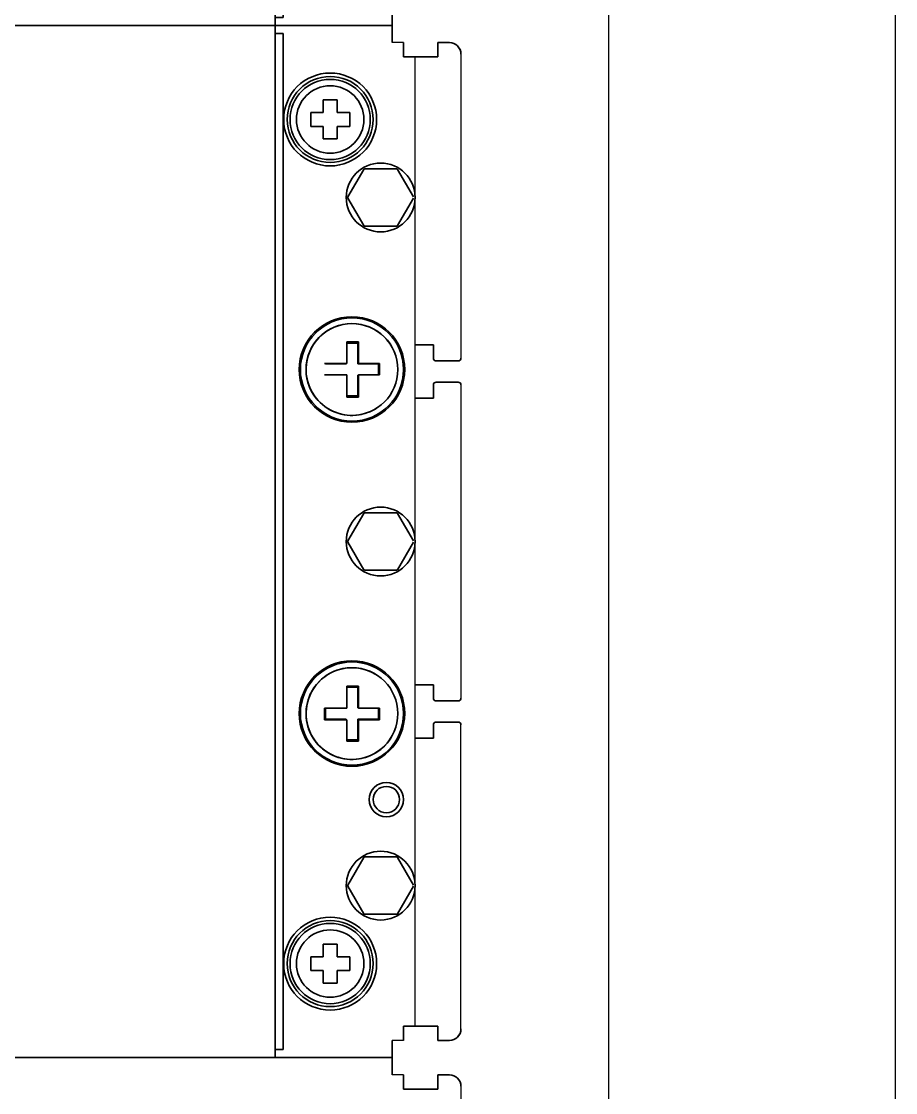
# Model space of a CAD drawing. Header units: millimetres. Extents: x 0 to 840, y -1485 to 297.
# Drawn here: x 76.87 to 84.49, y -716.69 to -707.36 of the extents above; entities that cross this region are included whole.
import ezdxf

# ---------------------------------------------------------------- set-up
doc = ezdxf.new("R2010")
doc.units = ezdxf.units.MM

# ---------------------------------------------------------------- blocks, each defined once
blk = doc.blocks.new('XT2_3P ABB')
for p, q in [((-4.25, 13), (-1.5992, 13)), ((-1.365, 13), (1.365, 13)), ((4.25, 13), (1.5992, 13)), ((4.225, 12.6), (-4.225, 12.6)), ((-4.35, 12.5), (-4.35, 12.4)), ((4.35, 12.5), (4.35, 12.4)), ((-4.5, 12.4), (-4.5, 0.6))]:
    blk.add_line(p, q)
at = {"lineweight": 35, "ltscale": 0.025}
for p, q in [((-4.35, 12.8), (-4.35, 12.9)), ((4.35, 12.8), (4.35, 12.9)), ((-4.35, 12.8), (-4.25, 12.8)), ((4.35, 12.8), (4.25, 12.8)), ((-4.5, 12.4), (-4.4, 12.4)), ((4.4, 12.4), (4.5, 12.4)), ((-1.5536, 12.29), (-1.4536, 12.29)), ((1.5536, 12.29), (1.4536, 12.29)), ((-1.74, 12.0057), (-1.74, 12.1057)), ((-1.26, 12.1057), (-1.26, 12.0057)), ((1.26, 12.1057), (1.26, 12.0057)), ((1.74, 12.0057), (1.74, 12.1057)), ((1.5536, 11.81), (1.4536, 11.81)), ((-4.43, 11.45), (-4.33, 11.45)), ((4.33, 11.45), (4.43, 11.45)), ((-4.5, 11.38), (-4.4, 11.38)), ((4.4, 11.38), (4.5, 11.38))]:
    blk.add_line(p, q, dxfattribs=at)
at = {"lineweight": 35, "ltscale": 0.0475}
for p, q in [((-1.5742, 12.975), (-1.5742, 12.785)), ((-1.39, 12.785), (-1.39, 12.975)), ((1.39, 12.975), (1.39, 12.785)), ((1.5742, 12.975), (1.5742, 12.785))]:
    blk.add_line(p, q, dxfattribs=at)
at = {"lineweight": 35, "ltscale": 0.03125}
for p, q in [((-4.225, 12.8), (-4.35, 12.8)), ((4.225, 12.8), (4.35, 12.8)), ((-4.35, 12.5), (-4.225, 12.5)), ((4.225, 12.5), (4.35, 12.5))]:
    blk.add_line(p, q, dxfattribs=at)
at = {"lineweight": 35, "ltscale": 0.00625}
for p, q in [((-4.225, 12.8), (-4.25, 12.8)), ((4.225, 12.8), (4.25, 12.8))]:
    blk.add_line(p, q, dxfattribs=at)
at = {"lineweight": 35, "ltscale": 0.075}
for p, q in [((-4.225, 12.5), (-4.225, 12.8)), ((4.225, 12.5), (4.225, 12.8))]:
    blk.add_line(p, q, dxfattribs=at)
at = {"lineweight": 35, "ltscale": 0.02875}
for p, q in [((-1.5992, 12.76), (-1.7142, 12.76)), ((-1.5992, 12.76), (-1.7142, 12.76)), ((-1.365, 12.76), (-1.25, 12.76)), ((-1.365, 12.76), (-1.25, 12.76)), ((1.365, 12.76), (1.25, 12.76)), ((1.365, 12.76), (1.25, 12.76)), ((1.5992, 12.76), (1.7142, 12.76)), ((1.5992, 12.76), (1.7142, 12.76))]:
    blk.add_line(p, q, dxfattribs=at)
at = {"lineweight": 35, "ltscale": 0.04}
for p, q in [((-1.7142, 12.76), (-1.7142, 12.6)), ((-1.25, 12.76), (-1.25, 12.6)), ((1.25, 12.76), (1.25, 12.6)), ((1.7142, 12.76), (1.7142, 12.6))]:
    blk.add_line(p, q, dxfattribs=at)
at = {"lineweight": 35, "ltscale": 0.069455}
for p, q in [((-3.2453, 12.4471), (-3.0047, 12.586)), ((-2.9953, 12.586), (-2.7547, 12.4471)), ((-0.2453, 12.4471), (-0.0047, 12.586)), ((0.0047, 12.586), (0.2453, 12.4471)), ((2.7547, 12.4471), (2.9953, 12.586)), ((3.0047, 12.586), (3.2453, 12.4471)), ((-3.25, 12.1611), (-3.25, 12.4389)), ((-2.75, 12.4389), (-2.75, 12.1611)), ((-0.25, 12.1611), (-0.25, 12.4389)), ((0.25, 12.4389), (0.25, 12.1611)), ((2.75, 12.1611), (2.75, 12.4389)), ((3.25, 12.4389), (3.25, 12.1611)), ((-3.0047, 12.014), (-3.2453, 12.1529)), ((-2.7547, 12.1529), (-2.9953, 12.014)), ((-0.0047, 12.014), (-0.2453, 12.1529)), ((0.2453, 12.1529), (0.0047, 12.014)), ((2.9953, 12.014), (2.7547, 12.1529)), ((3.2453, 12.1529), (3.0047, 12.014))]:
    blk.add_line(p, q, dxfattribs=at)
at = {"lineweight": 35, "ltscale": 0.0125}
for p, q in [((-4.4, 12.4), (-4.35, 12.4)), ((4.4, 12.4), (4.35, 12.4)), ((-1.55, 12.28), (-1.5, 12.28)), ((1.55, 12.28), (1.5, 12.28)), ((1.55, 11.82), (1.5, 11.82)), ((-4.25, 11.38), (-4.2, 11.38)), ((4.2, 11.38), (4.25, 11.38))]:
    blk.add_line(p, q, dxfattribs=at)
at = {"color": 7, "lineweight": 35}
blk.add_line((4.5, 0.6), (4.5, 12.4), dxfattribs=at)
blk.add_line((4.5, 0.6), (4.5, 12.4), dxfattribs=at)
at = {"lineweight": 35, "ltscale": 0.046067}
for p, q in [((-1.5536, 12.29), (-1.5536, 12.1057)), ((-1.4536, 12.29), (-1.4536, 12.1057)), ((1.4536, 12.29), (1.4536, 12.1057)), ((1.5536, 12.29), (1.5536, 12.1057))]:
    blk.add_line(p, q, dxfattribs=at)
at = {"lineweight": 35, "ltscale": 0.034619}
for p, q in [((-1.55, 12.28), (-1.55, 12.1415)), ((1.55, 12.28), (1.55, 12.1415))]:
    blk.add_line(p, q, dxfattribs=at)
at = {"lineweight": 35, "ltscale": 0.011593}
for p, q in [((-1.4536, 12.28), (-1.5, 12.28)), ((1.4536, 12.28), (1.5, 12.28)), ((1.4536, 11.82), (1.5, 11.82))]:
    blk.add_line(p, q, dxfattribs=at)
at = {"lineweight": 35, "ltscale": 0.010381}
for p, q in [((-1.55, 12.1415), (-1.55, 12.1)), ((1.55, 12.1415), (1.55, 12.1))]:
    blk.add_line(p, q, dxfattribs=at)
at = {"lineweight": 35, "ltscale": 0.046593}
for p, q in [((-1.5536, 12.1057), (-1.74, 12.1057)), ((1.5536, 12.1057), (1.74, 12.1057))]:
    blk.add_line(p, q, dxfattribs=at)
at = {"lineweight": 35, "ltscale": 0.023567}
for p, q in [((-1.73, 12.1), (-1.73, 12.0057)), ((-1.27, 12.0057), (-1.27, 12.1)), ((1.27, 12.0057), (1.27, 12.1)), ((1.73, 12.1), (1.73, 12.0057))]:
    blk.add_line(p, q, dxfattribs=at)
at = {"lineweight": 35, "ltscale": 0.045}
for p, q in [((-1.73, 12.1), (-1.55, 12.1)), ((-1.27, 12.1), (-1.45, 12.1)), ((1.27, 12.1), (1.45, 12.1)), ((1.73, 12.1), (1.55, 12.1)), ((-1.55, 11.82), (-1.55, 12)), ((1.55, 11.82), (1.55, 12))]:
    blk.add_line(p, q, dxfattribs=at)
at = {"lineweight": 35, "ltscale": 0.013912}
for p, q in [((-1.4536, 12.1057), (-1.398, 12.1057)), ((1.4536, 12.1057), (1.398, 12.1057))]:
    blk.add_line(p, q, dxfattribs=at)
at = {"lineweight": 35, "ltscale": 0.001433}
for p, q in [((-1.45, 12.1057), (-1.45, 12.1)), ((1.45, 12.1057), (1.45, 12.1))]:
    blk.add_line(p, q, dxfattribs=at)
at = {"lineweight": 35, "ltscale": 0.034495}
for p, q in [((-1.398, 12.1057), (-1.26, 12.1057)), ((1.398, 12.1057), (1.26, 12.1057))]:
    blk.add_line(p, q, dxfattribs=at)
at = {"lineweight": 35, "ltscale": 0.03}
for p, q in [((-3.74, 12.03), (-3.62, 12.03)), ((3.62, 12.03), (3.74, 12.03)), ((-3.85, 11.8), (-3.85, 11.92)), ((-3.51, 11.92), (-3.51, 11.8)), ((3.51, 11.8), (3.51, 11.92)), ((3.85, 11.92), (3.85, 11.8)), ((-3.62, 11.69), (-3.74, 11.69)), ((3.74, 11.69), (3.62, 11.69))]:
    blk.add_line(p, q, dxfattribs=at)
at = {"lineweight": 35, "ltscale": 0.015043}
for p, q in [((-3.74, 11.9698), (-3.74, 12.03)), ((3.62, 11.9698), (3.62, 12.03)), ((-3.62, 11.69), (-3.62, 11.7502)), ((3.74, 11.69), (3.74, 11.7502))]:
    blk.add_line(p, q, dxfattribs=at)
at = {"lineweight": 35, "ltscale": 0.012457}
for p, q in [((-3.74, 11.9698), (-3.74, 11.92)), ((3.62, 11.9698), (3.62, 11.92)), ((-3.62, 11.7502), (-3.62, 11.8)), ((3.74, 11.7502), (3.74, 11.8))]:
    blk.add_line(p, q, dxfattribs=at)
at = {"lineweight": 35, "ltscale": 0.0275}
for p, q in [((-3.62, 12.03), (-3.62, 11.92)), ((3.74, 12.03), (3.74, 11.92)), ((-3.85, 11.92), (-3.74, 11.92)), ((-3.62, 11.92), (-3.51, 11.92)), ((3.51, 11.92), (3.62, 11.92)), ((3.74, 11.92), (3.85, 11.92)), ((-3.74, 11.8), (-3.85, 11.8)), ((-3.74, 11.69), (-3.74, 11.8)), ((-3.62, 11.8), (-3.51, 11.8)), ((3.62, 11.8), (3.51, 11.8)), ((3.62, 11.69), (3.62, 11.8)), ((3.74, 11.8), (3.85, 11.8))]:
    blk.add_line(p, q, dxfattribs=at)
at = {"lineweight": 35, "ltscale": 0.039743}
for p, q in [((-1.74, 12.0057), (-1.581, 12.0057)), ((1.74, 12.0057), (1.581, 12.0057))]:
    blk.add_line(p, q, dxfattribs=at)
at = {"lineweight": 35, "ltscale": 0.00685}
for p, q in [((-1.581, 12.0057), (-1.5536, 12.0057)), ((1.581, 12.0057), (1.5536, 12.0057))]:
    blk.add_line(p, q, dxfattribs=at)
at = {"lineweight": 35, "ltscale": 0.048933}
for p, q in [((-1.5536, 12.0057), (-1.5536, 11.81)), ((-1.4536, 11.81), (-1.4536, 12.0057)), ((1.4536, 11.81), (1.4536, 12.0057)), ((1.5536, 12.0057), (1.5536, 11.81))]:
    blk.add_line(p, q, dxfattribs=at)
at = {"lineweight": 35, "ltscale": 0.000907}
for p, q in [((-1.5536, 12), (-1.55, 12)), ((1.5536, 12), (1.55, 12))]:
    blk.add_line(p, q, dxfattribs=at)
at = {"lineweight": 35, "ltscale": 0.048407}
for p, q in [((-1.4536, 12.0057), (-1.26, 12.0057)), ((1.4536, 12.0057), (1.26, 12.0057))]:
    blk.add_line(p, q, dxfattribs=at)
at = {"lineweight": 35, "ltscale": 0.0175}
for p, q in [((-4.43, 11.38), (-4.43, 11.45)), ((4.43, 11.38), (4.43, 11.45))]:
    blk.add_line(p, q, dxfattribs=at)
at = {"lineweight": 35}
for p, q in [((4.33, 11.45), (-4.33, 11.45)), ((3.95, 11.38), (-3.95, 11.38))]:
    blk.add_line(p, q, dxfattribs=at)
at = {"lineweight": 35, "ltscale": 0.0375}
for p, q in [((-4.25, 11.38), (-4.4, 11.38)), ((4.4, 11.38), (4.25, 11.38))]:
    blk.add_line(p, q, dxfattribs=at)
at = {"lineweight": 35, "ltscale": 0.000452}
for p, q in [((-4.1982, 11.38), (-4.2, 11.38)), ((4.2, 11.38), (4.1982, 11.38))]:
    blk.add_line(p, q, dxfattribs=at)
at = {"lineweight": 35, "ltscale": 0.062048}
for p, q in [((-3.95, 11.38), (-4.1982, 11.38)), ((4.1982, 11.38), (3.95, 11.38))]:
    blk.add_line(p, q, dxfattribs=at)
at = {"lineweight": 35}
for centre, radius in [((-3, 12.3), 0.3), ((0, 12.3), 0.3), ((3, 12.3), 0.3), ((-1.5, 12.05), 0.46), ((-1.5, 12.05), 0.45), ((-1.5, 12.05), 0.4), ((1.5, 12.05), 0.46), ((1.5, 12.05), 0.45), ((1.5, 12.05), 0.4), ((2.25, 12.35), 0.15), ((2.25, 12.35), 0.115), ((-3.68, 11.86), 0.405), ((-3.68, 11.86), 0.375), ((3.68, 11.86), 0.405), ((3.68, 11.86), 0.375), ((-3.68, 11.86), 0.35), ((-3.68, 11.86), 0.2939), ((3.68, 11.86), 0.35), ((3.68, 11.86), 0.2939)]:
    blk.add_circle(centre, radius, dxfattribs=at)
for centre, radius, start, end in [((-4.25, 12.9), 0.1, 90, 180), ((-4.25, 12.9), 0.1, 90, 180.00001), ((-1.5992, 12.975), 0.025, 0, 90), ((-1.365, 12.975), 0.025, 90, 180), ((1.365, 12.975), 0.025, 0, 90), ((1.5992, 12.975), 0.025, 90, 180), ((4.25, 12.9), 0.1, 0, 90), ((4.25, 12.9), 0.1, 359.99999, 90), ((-1.5992, 12.785), 0.025, 270, 0), ((-1.5992, 12.785), 0.025, 270, 0), ((-1.365, 12.785), 0.025, 180, 270), ((-1.365, 12.785), 0.025, 180, 270), ((1.365, 12.785), 0.025, 270, 0), ((1.365, 12.785), 0.025, 270, 0), ((1.5992, 12.785), 0.025, 180, 270), ((1.5992, 12.785), 0.025, 180, 270), ((-3, 12.3), 0.286, 149.05831, 150.94169), ((-3, 12.3), 0.286, 29.05831, 30.94169), ((0, 12.3), 0.286, 149.05831, 150.94169), ((0, 12.3), 0.286, 29.05831, 30.94169), ((2.25, 12.35), 0.15, 0, 180), ((3, 12.3), 0.286, 149.05831, 150.94169), ((3, 12.3), 0.286, 29.05831, 30.94169), ((-1.5, 12.05), 0.4, 118.64789, 298.64789), ((1.5, 12.05), 0.4, 241.35211, 61.35211), ((-1.5, 12.05), 0.4, 211.26107, 31.26107), ((1.5, 12.05), 0.4, 148.73893, 328.73893), ((-3, 12.3), 0.286, 209.05831, 210.94169), ((-3, 12.3), 0.286, 329.05831, 330.94169), ((0, 12.3), 0.286, 209.05831, 210.94169), ((0, 12.3), 0.286, 329.05831, 330.94169), ((3, 12.3), 0.286, 209.05831, 210.94169), ((3, 12.3), 0.286, 329.05831, 330.94169), ((-3, 12.3), 0.286, 269.05831, 270.94169), ((0, 12.3), 0.286, 269.05831, 270.94169), ((3, 12.3), 0.286, 269.05831, 270.94169)]:
    blk.add_arc(centre, radius, start, end, dxfattribs=at)
blk = doc.blocks.new('XT2_3INT ABB')
at = {"color": 7, "lineweight": 35}
for p, q in [((-4.2, 8.9), (-4.2, 3.55)), ((-4.2, 8.9), (-4.2, 3.55)), ((4.2, 8.9), (4.2, 3.55)), ((4.2, 8.9), (4.2, 3.55))]:
    blk.add_line(p, q, dxfattribs=at)
at = {"color": 3}
blk.add_lwpolyline([(-4.2, 8.9), (4.2, 8.9), (4.2, 3.55), (-4.2, 3.55)], close=True, dxfattribs=at)
at = {"layer": 'Defpoints', "color": 3}
for p, q in [((-4.25, 13), (-1.5992, 13)), ((-1.365, 13), (1.365, 13)), ((4.25, 13), (1.5992, 13)), ((-1.7142, 12.6), (-1.25, 12.6)), ((1.25, 12.6), (1.7142, 12.6)), ((-4.35, 12.5), (-4.35, 12.4)), ((4.35, 12.5), (4.35, 12.4)), ((-4.5, 12.4), (-4.5, 0.6)), ((-4.35, 0.6), (-4.35, 0.5)), ((-4.225, 0.5), (-4.225, 0.2)), ((-1.25, 0.4), (-1.7142, 0.4)), ((1.7142, 0.4), (1.25, 0.4)), ((-4.25, 0), (-1.5992, 0)), ((4.25, 0), (1.5992, 0)), ((-1.365, 0), (1.365, 0))]:
    blk.add_line(p, q, dxfattribs=at)
at = {"layer": 'Defpoints', "color": 3, "lineweight": 35, "ltscale": 0.025}
for p, q in [((-4.35, 12.8), (-4.35, 12.9)), ((4.35, 12.8), (4.35, 12.9)), ((-4.35, 12.8), (-4.25, 12.8)), ((4.35, 12.8), (4.25, 12.8)), ((-4.5, 12.4), (-4.4, 12.4)), ((4.4, 12.4), (4.5, 12.4)), ((-4.5, 0.6), (-4.4, 0.6)), ((4.4, 0.6), (4.5, 0.6)), ((4.225, 0.5), (4.225, 0.4)), ((-4.35, 0.2), (-4.25, 0.2)), ((-4.35, 0.2), (-4.35, 0.1)), ((4.35, 0.2), (4.25, 0.2)), ((4.35, 0.2), (4.35, 0.1))]:
    blk.add_line(p, q, dxfattribs=at)
at = {"layer": 'Defpoints', "color": 3, "lineweight": 35, "ltscale": 0.0475}
for p, q in [((-1.5742, 12.975), (-1.5742, 12.785)), ((-1.39, 12.785), (-1.39, 12.975)), ((1.39, 12.975), (1.39, 12.785)), ((1.5742, 12.975), (1.5742, 12.785)), ((-1.5742, 0.025), (-1.5742, 0.215)), ((-1.39, 0.215), (-1.39, 0.025)), ((1.39, 0.025), (1.39, 0.215)), ((1.5742, 0.025), (1.5742, 0.215))]:
    blk.add_line(p, q, dxfattribs=at)
at = {"layer": 'Defpoints', "color": 3, "lineweight": 35, "ltscale": 0.03125}
for p, q in [((-4.225, 12.8), (-4.35, 12.8)), ((4.225, 12.8), (4.35, 12.8)), ((-4.35, 12.5), (-4.225, 12.5)), ((4.225, 12.5), (4.35, 12.5)), ((-4.35, 0.5), (-4.225, 0.5)), ((4.225, 0.5), (4.35, 0.5)), ((-4.225, 0.2), (-4.35, 0.2)), ((4.225, 0.2), (4.35, 0.2))]:
    blk.add_line(p, q, dxfattribs=at)
at = {"layer": 'Defpoints', "color": 3, "lineweight": 35, "ltscale": 0.00625}
for p, q in [((-4.225, 12.8), (-4.25, 12.8)), ((4.225, 12.8), (4.25, 12.8)), ((-4.225, 0.2), (-4.25, 0.2)), ((4.225, 0.2), (4.25, 0.2))]:
    blk.add_line(p, q, dxfattribs=at)
at = {"layer": 'Defpoints', "color": 3, "lineweight": 35, "ltscale": 0.075}
for p, q in [((-4.225, 12.5), (-4.225, 12.8)), ((4.225, 12.5), (4.225, 12.8)), ((4.225, 0.5), (4.225, 0.2))]:
    blk.add_line(p, q, dxfattribs=at)
at = {"layer": 'Defpoints', "color": 3, "lineweight": 35, "ltscale": 0.02875}
for p, q in [((-1.5992, 12.76), (-1.7142, 12.76)), ((-1.5992, 12.76), (-1.7142, 12.76)), ((-1.365, 12.76), (-1.25, 12.76)), ((-1.365, 12.76), (-1.25, 12.76)), ((1.365, 12.76), (1.25, 12.76)), ((1.365, 12.76), (1.25, 12.76)), ((1.5992, 12.76), (1.7142, 12.76)), ((1.5992, 12.76), (1.7142, 12.76)), ((-1.5992, 0.24), (-1.7142, 0.24)), ((-1.365, 0.24), (-1.25, 0.24)), ((1.365, 0.24), (1.25, 0.24)), ((1.5992, 0.24), (1.7142, 0.24))]:
    blk.add_line(p, q, dxfattribs=at)
at = {"layer": 'Defpoints', "color": 3, "lineweight": 35, "ltscale": 0.04}
for p, q in [((-1.7142, 12.76), (-1.7142, 12.6)), ((-1.25, 12.76), (-1.25, 12.6)), ((1.25, 12.76), (1.25, 12.6)), ((1.7142, 12.76), (1.7142, 12.6)), ((-1.7142, 0.24), (-1.7142, 0.4)), ((-1.25, 0.24), (-1.25, 0.4)), ((1.25, 0.24), (1.25, 0.4)), ((1.7142, 0.24), (1.7142, 0.4))]:
    blk.add_line(p, q, dxfattribs=at)
at = {"layer": 'Defpoints', "color": 3, "lineweight": 35, "ltscale": 0.0125}
for p, q in [((-4.4, 12.4), (-4.35, 12.4)), ((4.4, 12.4), (4.35, 12.4)), ((-4.4, 0.6), (-4.35, 0.6)), ((4.4, 0.6), (4.35, 0.6))]:
    blk.add_line(p, q, dxfattribs=at)
at = {"layer": 'Defpoints', "color": 3, "lineweight": 35}
blk.add_line((4.5, 0.6), (4.5, 12.4), dxfattribs=at)
blk.add_line((4.5, 0.6), (4.5, 12.4), dxfattribs=at)
at = {"layer": 'Defpoints', "color": 3, "lineweight": 35, "ltscale": 0.07}
blk.add_line((4.35, 0.6), (4.35, 0.5), dxfattribs=at)
at = {"layer": 'Defpoints', "color": 3, "lineweight": 35, "ltscale": 0.05}
blk.add_line((4.225, 0.4), (4.225, 0.2), dxfattribs=at)
at = {"layer": 'Defpoints', "color": 3, "lineweight": 35}
for centre, radius, start, end in [((-4.25, 12.9), 0.1, 90, 180), ((-4.25, 12.9), 0.1, 90, 180.00001), ((-1.5992, 12.975), 0.025, 0, 90), ((-1.365, 12.975), 0.025, 90, 180), ((1.365, 12.975), 0.025, 0, 90), ((1.5992, 12.975), 0.025, 90, 180), ((4.25, 12.9), 0.1, 0, 90), ((4.25, 12.9), 0.1, 359.99999, 90), ((-1.5992, 12.785), 0.025, 270, 0), ((-1.5992, 12.785), 0.025, 270, 0), ((-1.365, 12.785), 0.025, 180, 270), ((-1.365, 12.785), 0.025, 180, 270), ((1.365, 12.785), 0.025, 270, 0), ((1.365, 12.785), 0.025, 270, 0), ((1.5992, 12.785), 0.025, 180, 270), ((1.5992, 12.785), 0.025, 180, 270), ((0, 0.7), 0.286, 269.05831, 270.94169), ((-1.5992, 0.215), 0.025, 0, 90), ((-1.365, 0.215), 0.025, 90, 180), ((1.365, 0.215), 0.025, 0, 90), ((1.5992, 0.215), 0.025, 90, 180), ((-4.25, 0.1), 0.1, 180, 270), ((-4.25, 0.1), 0.1, 179.99999, 270), ((4.25, 0.1), 0.1, 270, 0), ((4.25, 0.1), 0.1, 270, 0.00001), ((-1.5992, 0.025), 0.025, 270, 0), ((-1.365, 0.025), 0.025, 180, 270), ((1.365, 0.025), 0.025, 270, 0), ((1.5992, 0.025), 0.025, 180, 270)]:
    blk.add_arc(centre, radius, start, end, dxfattribs=at)

msp = doc.modelspace()

# ---------------------------------------------------------------- linework, layer by layer
at = {"color": 6}
for p, q in [((81.9881, -725.3901), (81.9881, -698.3901)), ((84.4881, -725.3901), (84.4881, -698.3901))]:
    msp.add_line(p, q, dxfattribs=at)

# ---------------------------------------------------------------- block references
at = {"rotation": 270}
for p in [(67.6981, -702.8901), (67.6981, -711.8901)]:
    msp.add_blockref('XT2_3P ABB', p, dxfattribs=at)
at = {"xscale": -1, "rotation": 270}
msp.add_blockref('XT2_3INT ABB', (67.6981, -720.8901), dxfattribs=at)

doc.saveas('drawing.dxf')
